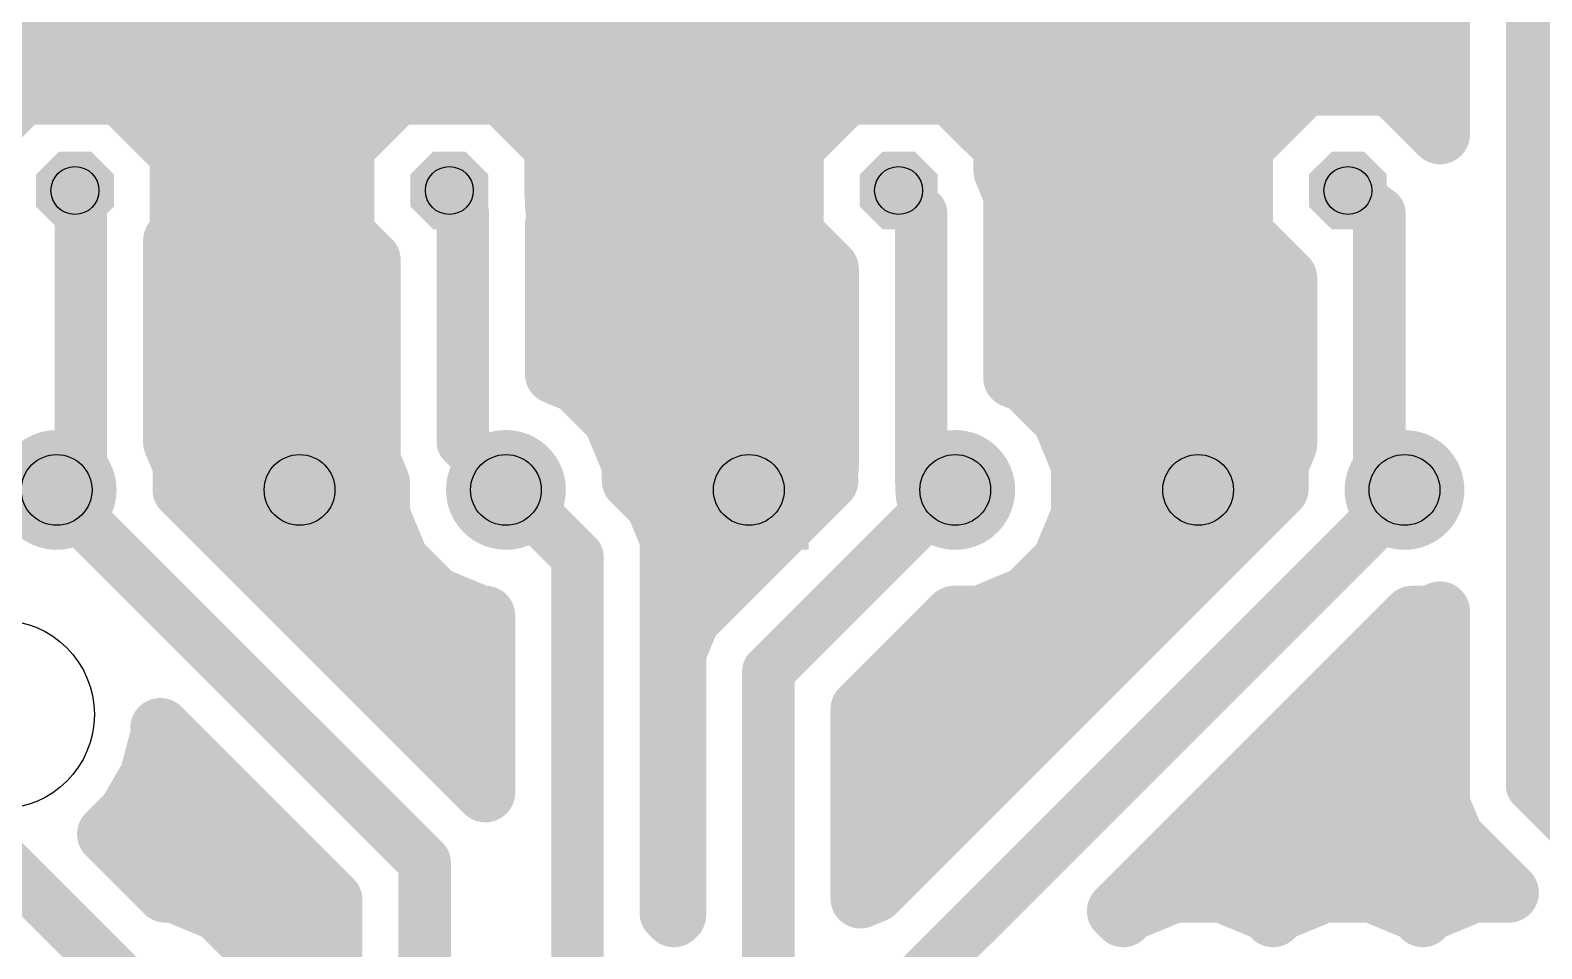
# Model space of a CAD drawing. Extents: x 0 to 108, y 0 to 85.
# Drawn here: x 69.09 to 94.73, y 32.86 to 48.44 of the extents above; entities that cross this region are included whole.
import ezdxf

# ---------------------------------------------------------------- set-up
doc = ezdxf.new("R2010")
doc.units = 0
for name, color, linetype in [('16', 174, 'CONTINUOUS'), ('17', 94, 'CONTINUOUS'), ('20', 178, 'CONTINUOUS'), ('44', 250, 'CONTINUOUS')]:
    doc.layers.add(name, color=color, linetype=linetype)

# ---------------------------------------------------------------- blocks, each defined once
blk = doc.blocks.new('ROUNDP')
at = {"const_width": 0.5}
blk.add_lwpolyline([(0, -0.25, 1), (0, 0.25, 1), (0, -0.25)], format="xyb", dxfattribs=at)
blk = doc.blocks.new('SQUAREP')
blk.add_solid([(-0.5, -0.5), (0.5, -0.5), (-0.5, 0.5), (0.5, 0.5)])
blk = doc.blocks.new('OCTAGONP')
at = {"const_width": 0.5}
blk.add_lwpolyline([(-0.25, -0.1036), (-0.25, 0.1036), (-0.1036, 0.25), (0.1036, 0.25), (0.25, 0.1036), (0.25, -0.1036), (0.1036, -0.25), (-0.1036, -0.25), (-0.25, -0.1036), (-0.25, 0.1036)], dxfattribs=at)

msp = doc.modelspace()

# ---------------------------------------------------------------- linework, layer by layer
at = {"layer": '16'}
for points, const_width in [([(94.5642, 50.5206), (94.5642, 35.6235)], 0.889), ([(93.0021, 49.8736), (93.0021, 46.6724)], 1.016), ([(63.2834, 48.768), (93.0021, 48.768)], 1.016), ([(62.2674, 47.752), (93.0021, 47.752)], 1.016), ([(69.1135, 47.498), (68.072, 46.4565)], 1.016), ([(70.5865, 47.498), (69.1135, 47.498)], 1.016), ([(71.628, 46.4565), (70.5865, 47.498)], 1.016), ([(75.4635, 47.498), (74.422, 46.4565)], 1.016), ([(76.9365, 47.498), (75.4635, 47.498)], 1.016), ([(77.978, 46.4565), (76.9365, 47.498)], 1.016), ([(83.0835, 47.498), (82.042, 46.4565)], 1.016), ([(84.5565, 47.498), (83.0835, 47.498)], 1.016), ([(85.598, 46.4565), (84.5565, 47.498)], 1.016), ([(90.7035, 47.498), (89.662, 46.4565)], 1.016), ([(92.1765, 47.498), (90.7035, 47.498)], 1.016), ([(93.0021, 46.6724), (92.1765, 47.498)], 1.016), ([(68.0085, 47.2821), (70.5993, 47.2821)], 0.889), ([(70.5993, 47.2821), (72.5424, 45.339)], 0.889), ([(72.5424, 45.339), (74.4855, 47.2821)], 0.889), ([(74.4855, 47.2821), (77.0763, 47.2821)], 0.889), ([(77.0763, 47.2821), (79.6671, 44.6913)], 0.889), ([(79.6671, 44.6913), (82.2579, 47.2821)], 0.889), ([(82.2579, 47.2821), (84.8487, 47.2821)], 0.889), ([(84.8487, 47.2821), (88.7349, 43.3959)], 0.889), ([(71.3485, 46.736), (74.7015, 46.736)], 1.016), ([(77.6985, 46.736), (82.3215, 46.736)], 1.016), ([(85.3185, 46.736), (89.9415, 46.736)], 1.016), ([(92.9385, 46.736), (93.0021, 46.736)], 1.016), ([(71.628, 44.9835), (71.628, 46.4565)], 1.016), ([(74.422, 46.4565), (74.422, 44.9835)], 1.016), ([(77.978, 45.6804), (77.978, 46.4565)], 1.016), ([(82.042, 46.4565), (82.042, 44.9835)], 1.016), ([(85.598, 46.0483), (85.598, 46.4565)], 1.016), ([(89.662, 46.4565), (89.662, 44.9835)], 1.016), ([(85.7631, 45.6497), (85.598, 46.0483)], 1.016), ([(69.9516, 45.339), (69.85, 45.72)], 0.889), ([(71.628, 45.72), (74.422, 45.72)], 1.016), ([(76.4286, 45.339), (76.2, 45.72)], 0.889), ([(77.978, 45.72), (82.042, 45.72)], 1.016), ([(77.9907, 45.6497), (77.978, 45.6804)], 1.016), ([(77.9907, 45.4546), (77.9907, 45.6497)], 1.016), ([(84.201, 45.339), (83.82, 45.72)], 0.889), ([(85.734, 45.72), (89.662, 45.72)], 1.016), ([(85.7631, 42.5422), (85.7631, 45.6497)], 1.016), ([(91.9734, 45.339), (91.44, 45.72)], 0.889), ([(78.0194, 45.2616), (77.9907, 45.4546)], 1.016), ([(69.9516, 40.8051), (69.9516, 45.339)], 0.889), ([(72.5424, 45.339), (73.1901, 44.6913)], 0.889), ([(76.4286, 41.4528), (76.4286, 45.339)], 0.889), ([(77.9907, 45.1467), (78.0194, 45.2616)], 1.016), ([(77.9907, 42.6053), (77.9907, 45.1467)], 1.016), ([(84.201, 40.8051), (84.201, 45.339)], 0.889), ([(91.9734, 40.8051), (91.9734, 45.339)], 0.889), ([(71.5137, 44.8692), (71.628, 44.9835)], 1.016), ([(71.5137, 41.4504), (71.5137, 44.8692)], 1.016), ([(74.422, 44.9835), (74.8665, 44.539)], 1.016), ([(82.042, 44.9835), (82.6389, 44.3866)], 1.016), ([(89.662, 44.9835), (90.4113, 44.2342)], 1.016), ([(71.5137, 44.704), (74.7015, 44.704)], 1.016), ([(73.1901, 44.6913), (73.1901, 40.8051)], 0.889), ([(77.9907, 44.704), (82.3215, 44.704)], 1.016), ([(79.6671, 44.6913), (80.9625, 43.3959)], 0.889), ([(85.7631, 44.704), (89.9415, 44.704)], 1.016), ([(74.8665, 44.539), (74.8665, 41.1421)], 1.016), ([(82.6389, 44.3866), (82.6389, 41.0235)], 1.016), ([(90.4113, 44.2342), (90.4113, 41.4142)], 1.016), ([(71.5137, 43.688), (74.8665, 43.688)], 1.016), ([(77.9907, 43.688), (82.6389, 43.688)], 1.016), ([(85.7631, 43.688), (90.4113, 43.688)], 1.016), ([(80.9625, 43.3959), (80.9625, 40.8051)], 0.889), ([(88.7349, 43.3959), (88.7349, 40.8051)], 0.889), ([(71.5137, 42.672), (74.8665, 42.672)], 1.016), ([(77.9907, 42.672), (82.6389, 42.672)], 1.016), ([(78.3686, 42.4488), (77.9907, 42.6053)], 1.016), ([(85.7631, 42.672), (90.4113, 42.672)], 1.016), ([(78.9688, 41.8486), (78.3686, 42.4488)], 1.016), ([(85.9886, 42.4488), (85.7631, 42.5422)], 1.016), ([(86.5888, 41.8486), (85.9886, 42.4488)], 1.016), ([(79.2936, 41.0644), (78.9688, 41.8486)], 1.016), ([(86.9136, 41.0644), (86.5888, 41.8486)], 1.016), ([(71.5137, 41.656), (74.8665, 41.656)], 1.016), ([(79.0485, 41.656), (82.6389, 41.656)], 1.016), ([(86.6685, 41.656), (90.4113, 41.656)], 1.016), ([(71.6736, 41.0644), (71.5137, 41.4504)], 1.016), ([(77.0763, 40.8051), (76.4286, 41.4528)], 0.889), ([(90.4113, 41.4142), (90.2664, 41.0644)], 1.016), ([(71.6736, 40.6445), (71.6736, 41.0644)], 1.016), ([(74.8665, 41.1421), (75.0264, 40.756)], 1.016), ([(79.2936, 40.7969), (79.2936, 41.0644)], 1.016), ([(82.6389, 41.0235), (82.6136, 40.9346)], 1.016), ([(86.9136, 40.2156), (86.9136, 41.0644)], 1.016), ([(90.2664, 41.0644), (90.2664, 40.6595)], 1.016), ([(79.696, 40.3946), (79.2936, 40.7969)], 1.016), ([(82.6297, 40.7952), (80.2859, 38.4515)], 1.016), ([(82.6136, 40.9346), (82.6297, 40.7952)], 1.016), ([(69.9516, 40.8051), (69.54, 40.64)], 0.889), ([(69.9516, 40.1574), (69.54, 40.64)], 0.889), ([(76.8096, 35.5085), (71.6736, 40.6445)], 1.016), ([(71.6781, 40.64), (75.0264, 40.64)], 1.016), ([(73.1901, 40.8051), (73.66, 40.64)], 0.889), ([(75.0264, 40.756), (75.0264, 40.2156)], 1.016), ([(77.0763, 40.8051), (77.16, 40.64)], 0.889), ([(77.724, 40.1574), (77.16, 40.64)], 0.889), ([(79.4505, 40.64), (82.4745, 40.64)], 1.016), ([(80.9625, 40.8051), (81.28, 40.64)], 0.889), ([(90.2664, 40.6595), (83.4143, 33.8074)], 1.016), ([(84.201, 40.8051), (84.78, 40.64)], 0.889), ([(84.201, 40.1574), (84.78, 40.64)], 0.889), ([(86.9136, 40.64), (90.2469, 40.64)], 1.016), ([(88.7349, 40.8051), (88.9, 40.64)], 0.889), ([(91.9734, 40.8051), (92.4, 40.64)], 0.889), ([(91.9734, 40.1574), (92.4, 40.64)], 0.889), ([(79.9338, 39.8204), (79.696, 40.3946)], 1.016), ([(69.9516, 40.1574), (75.7809, 34.3281)], 0.889), ([(75.0264, 40.2156), (75.3512, 39.4314)], 1.016), ([(77.724, 40.1574), (78.3717, 39.5097)], 0.889), ([(84.201, 40.1574), (81.6102, 37.5666)], 0.889), ([(91.9734, 40.1574), (84.201, 32.385)], 0.889), ([(86.5888, 39.4314), (86.9136, 40.2156)], 1.016), ([(79.9338, 33.4658), (79.9338, 39.8204)], 1.016), ([(72.6941, 39.624), (75.2714, 39.624)], 1.016), ([(79.9338, 39.624), (81.4585, 39.624)], 1.016), ([(86.6685, 39.624), (89.2309, 39.624)], 1.016), ([(75.3512, 39.4314), (75.9514, 38.8312)], 1.016), ([(78.3717, 39.5097), (78.3717, 32.385)], 0.889), ([(85.9886, 38.8312), (86.5888, 39.4314)], 1.016), ([(75.9514, 38.8312), (76.7356, 38.5064)], 1.016), ([(85.2044, 38.5064), (85.9886, 38.8312)], 1.016), ([(73.7101, 38.608), (76.4903, 38.608)], 1.016), ([(76.7356, 38.5064), (76.8096, 38.5064)], 1.016), ([(76.8096, 38.5064), (76.8096, 35.5085)], 1.016), ([(79.9338, 38.608), (80.4425, 38.608)], 1.016), ([(83.1723, 36.9196), (84.7591, 38.5064)], 1.016), ([(84.7591, 38.5064), (85.2044, 38.5064)], 1.016), ([(85.4497, 38.608), (88.2149, 38.608)], 1.016), ([(87.5211, 33.496), (92.5315, 38.5064)], 1.016), ([(92.5315, 38.5064), (92.8244, 38.5064)], 1.016), ([(92.8244, 38.5064), (93.0021, 38.58)], 1.016), ([(93.0021, 38.58), (93.0021, 35.3128)], 1.016), ([(80.2859, 38.4515), (80.0481, 37.8773)], 1.016), ([(80.0481, 37.8773), (80.0481, 33.4277)], 1.016), ([(74.7261, 37.592), (76.8096, 37.592)], 1.016), ([(79.9338, 37.592), (80.0481, 37.592)], 1.016), ([(81.6102, 37.5666), (81.6102, 32.385)], 0.889), ([(83.8447, 37.592), (87.1989, 37.592)], 1.016), ([(91.6171, 37.592), (93.0021, 37.592)], 1.016), ([(83.1723, 33.7086), (83.1723, 36.9196)], 1.016), ([(71.1124, 35.781), (71.2976, 36.4722)], 1.016), ([(71.2976, 36.4722), (71.2976, 36.6023)], 1.016), ([(71.2976, 36.6023), (74.2188, 33.6811)], 1.016), ([(71.2976, 36.576), (71.3239, 36.576)], 1.016), ([(75.7421, 36.576), (76.8096, 36.576)], 1.016), ([(79.9338, 36.576), (80.0481, 36.576)], 1.016), ([(83.1723, 36.576), (86.1829, 36.576)], 1.016), ([(90.6011, 36.576), (93.0021, 36.576)], 1.016), ([(70.7546, 35.1614), (71.1124, 35.781)], 1.016), ([(70.9848, 35.56), (72.3399, 35.56)], 1.016), ([(76.7581, 35.56), (76.8096, 35.56)], 1.016), ([(79.9338, 35.56), (80.0481, 35.56)], 1.016), ([(83.1723, 35.56), (85.1669, 35.56)], 1.016), ([(89.5851, 35.56), (93.0021, 35.56)], 1.016), ([(94.5642, 35.6235), (95.8596, 34.3281)], 0.889), ([(70.3933, 34.8001), (70.7546, 35.1614)], 1.016), ([(93.0021, 35.3128), (93.2399, 34.7386)], 1.016), ([(71.386, 33.8074), (70.3933, 34.8001)], 1.016), ([(93.2399, 34.7386), (93.6793, 34.2992)], 1.016), ([(70.6494, 34.544), (73.3559, 34.544)], 1.016), ([(79.9338, 34.544), (80.0481, 34.544)], 1.016), ([(83.1723, 34.544), (84.1509, 34.544)], 1.016), ([(88.5691, 34.544), (93.4346, 34.544)], 1.016), ([(68.0085, 34.3281), (68.6562, 34.3281)], 0.889), ([(68.6562, 34.3281), (70.5993, 32.385)], 0.889), ([(75.7809, 34.3281), (75.7809, 32.385)], 0.889), ([(93.6793, 34.2992), (93.6793, 34.2992)], 1.016), ([(93.6793, 34.2992), (94.1712, 33.8074)], 1.016), ([(71.5292, 33.8074), (71.386, 33.8074)], 1.016), ([(72.2854, 33.4942), (71.5292, 33.8074)], 1.016), ([(74.2188, 33.6811), (74.2188, 32.5433)], 1.016), ([(83.4108, 33.8074), (83.1723, 33.7086)], 1.016), ([(83.4143, 33.8074), (83.4108, 33.8074)], 1.016), ([(88.4908, 33.8074), (87.7346, 33.4942)], 1.016), ([(89.3092, 33.8074), (88.4908, 33.8074)], 1.016), ([(90.0654, 33.4942), (89.3092, 33.8074)], 1.016), ([(91.0308, 33.8074), (90.2746, 33.4942)], 1.016), ([(91.8492, 33.8074), (91.0308, 33.8074)], 1.016), ([(92.6054, 33.4942), (91.8492, 33.8074)], 1.016), ([(93.5708, 33.8074), (92.8146, 33.4942)], 1.016), ([(94.1712, 33.8074), (93.5708, 33.8074)], 1.016), ([(72.2038, 33.528), (74.2188, 33.528)], 1.016), ([(72.8642, 32.9154), (72.2854, 33.4942)], 1.016), ([(79.9338, 33.528), (80.0481, 33.528)], 1.016), ([(80.01, 33.3896), (79.9338, 33.4658)], 1.016), ([(80.0481, 33.4277), (80.01, 33.3896)], 1.016), ([(87.5254, 33.4942), (87.5211, 33.496)], 1.016), ([(87.63, 33.3896), (87.5254, 33.4942)], 1.016), ([(87.5531, 33.528), (87.8162, 33.528)], 1.016), ([(87.7346, 33.4942), (87.63, 33.3896)], 1.016), ([(89.9838, 33.528), (90.3562, 33.528)], 1.016), ([(90.17, 33.3896), (90.0654, 33.4942)], 1.016), ([(90.2746, 33.4942), (90.17, 33.3896)], 1.016), ([(92.5238, 33.528), (92.8962, 33.528)], 1.016), ([(92.71, 33.3896), (92.6054, 33.4942)], 1.016), ([(92.8146, 33.4942), (92.71, 33.3896)], 1.016), ([(73.1774, 32.1592), (72.8642, 32.9154)], 1.016), ([(73.0313, 32.512), (74.2124, 32.512)], 1.016), ([(74.2188, 32.5433), (74.1882, 32.394)], 1.016), ([(74.1882, 32.394), (74.2046, 32.309)], 1.016)]:
    msp.add_lwpolyline(points, dxfattribs=dict(at, const_width=const_width))
for points, const_width in [([(93.0021, 48.514, 1), (93.0021, 49.022)], 0.508), ([(93.0021, 47.498, 1), (93.0021, 48.006)], 0.508), ([(69.1135, 47.752, 1), (69.1135, 47.244)], 0.508), ([(69.2931, 47.3184, 1), (68.9339, 47.6776)], 0.508), ([(70.7661, 47.6776, 1), (70.4069, 47.3184)], 0.508), ([(70.5865, 47.244, 1), (70.5865, 47.752)], 0.508), ([(75.4635, 47.752, 1), (75.4635, 47.244)], 0.508), ([(75.6431, 47.3184, 1), (75.2839, 47.6776)], 0.508), ([(77.1161, 47.6776, 1), (76.7569, 47.3184)], 0.508), ([(76.9365, 47.244, 1), (76.9365, 47.752)], 0.508), ([(83.0835, 47.752, 1), (83.0835, 47.244)], 0.508), ([(83.2631, 47.3184, 1), (82.9039, 47.6776)], 0.508), ([(84.7361, 47.6776, 1), (84.3769, 47.3184)], 0.508), ([(84.5565, 47.244, 1), (84.5565, 47.752)], 0.508), ([(90.7035, 47.752, 1), (90.7035, 47.244)], 0.508), ([(90.8831, 47.3184, 1), (90.5239, 47.6776)], 0.508), ([(92.3561, 47.6776, 1), (91.9969, 47.3184)], 0.508), ([(92.1765, 47.244, 1), (92.1765, 47.752)], 0.508), ([(70.7565, 47.4393, 1), (70.4421, 47.1249)], 0.4445), ([(70.5993, 47.0598, 1), (70.5993, 47.5044)], 0.4445), ([(74.4855, 47.5044, 1), (74.4855, 47.0598)], 0.4445), ([(74.6427, 47.1249, 1), (74.3283, 47.4393)], 0.4445), ([(77.2335, 47.4393, 1), (76.9191, 47.1249)], 0.4445), ([(77.0763, 47.0598, 1), (77.0763, 47.5044)], 0.4445), ([(82.2579, 47.5044, 1), (82.2579, 47.0598)], 0.4445), ([(82.4151, 47.1249, 1), (82.1007, 47.4393)], 0.4445), ([(85.0059, 47.4393, 1), (84.6915, 47.1249)], 0.4445), ([(84.8487, 47.0598, 1), (84.8487, 47.5044)], 0.4445), ([(71.3485, 46.99, 1), (71.3485, 46.482)], 0.508), ([(74.7015, 46.482, 1), (74.7015, 46.99)], 0.508), ([(77.6985, 46.99, 1), (77.6985, 46.482)], 0.508), ([(82.3215, 46.482, 1), (82.3215, 46.99)], 0.508), ([(85.3185, 46.99, 1), (85.3185, 46.482)], 0.508), ([(89.9415, 46.482, 1), (89.9415, 46.99)], 0.508), ([(92.9385, 46.99, 1), (92.9385, 46.482)], 0.508), ([(93.0021, 46.482, 1), (93.0021, 46.99)], 0.508), ([(71.882, 46.4565, 1), (71.374, 46.4565)], 0.508), ([(74.676, 46.4565, 1), (74.168, 46.4565)], 0.508), ([(78.232, 46.4565, 1), (77.724, 46.4565)], 0.508), ([(82.296, 46.4565, 1), (81.788, 46.4565)], 0.508), ([(85.852, 46.4565, 1), (85.344, 46.4565)], 0.508), ([(89.916, 46.4565, 1), (89.408, 46.4565)], 0.508), ([(92.7481, 46.6724, 1), (93.2561, 46.6724)], 0.508), ([(92.8225, 46.4928, 1), (93.1817, 46.852)], 0.508), ([(71.4484, 46.2769, 1), (71.8076, 46.6361)], 0.508), ([(74.2424, 46.6361, 1), (74.6016, 46.2769)], 0.508), ([(77.7984, 46.2769, 1), (78.1576, 46.6361)], 0.508), ([(81.8624, 46.6361, 1), (82.2216, 46.2769)], 0.508), ([(85.4184, 46.2769, 1), (85.7776, 46.6361)], 0.508), ([(89.4824, 46.6361, 1), (89.8416, 46.2769)], 0.508), ([(85.8327, 46.1455, 1), (85.3633, 45.9511)], 0.508), ([(70.0647, 45.7773, 1), (69.6353, 45.6627)], 0.4445), ([(71.628, 45.974, 1), (71.628, 45.466)], 0.508), ([(74.422, 45.466, 1), (74.422, 45.974)], 0.508), ([(76.3906, 45.8343, 1), (76.0094, 45.6057)], 0.4445), ([(77.978, 45.974, 1), (77.978, 45.466)], 0.508), ([(78.2127, 45.7776, 1), (77.7433, 45.5832)], 0.508), ([(78.2447, 45.6497, 1), (77.7367, 45.6497)], 0.508), ([(82.042, 45.466, 1), (82.042, 45.974)], 0.508), ([(83.9772, 45.8772, 1), (83.6628, 45.5628)], 0.4445), ([(85.344, 46.0483, 1), (85.852, 46.0483)], 0.508), ([(85.734, 45.974, 1), (85.734, 45.466)], 0.508), ([(86.0171, 45.6497, 1), (85.5091, 45.6497)], 0.508), ([(89.662, 45.466, 1), (89.662, 45.974)], 0.508), ([(91.5692, 45.9009, 1), (91.3108, 45.5391)], 0.4445), ([(77.724, 45.6804, 1), (78.232, 45.6804)], 0.508), ([(78.2419, 45.492, 1), (77.7395, 45.4172)], 0.508), ([(77.756, 45.5525, 1), (78.2254, 45.7469)], 0.508), ([(85.5284, 45.5525, 1), (85.9978, 45.7469)], 0.508), ([(70.1739, 45.339, 1), (69.7293, 45.339)], 0.4445), ([(72.6996, 45.4962, 1), (72.3852, 45.1818)], 0.4445), ([(72.3852, 45.4962, 1), (72.6996, 45.1818)], 0.4445), ([(72.3852, 45.1818, 1), (72.6996, 45.4962)], 0.4445), ([(76.6509, 45.339, 1), (76.2064, 45.339)], 0.4445), ([(76.238, 45.2247, 1), (76.6192, 45.4533)], 0.4445), ([(77.7367, 45.4546, 1), (78.2447, 45.4546)], 0.508), ([(78.2447, 45.1467, 1), (77.7367, 45.1467)], 0.508), ([(78.2658, 45.2, 1), (77.773, 45.3232)], 0.508), ([(84.4233, 45.339, 1), (83.9788, 45.339)], 0.4445), ([(84.0438, 45.1818, 1), (84.3582, 45.4962)], 0.4445), ([(92.1957, 45.339, 1), (91.7511, 45.339)], 0.4445), ([(91.8442, 45.1581, 1), (92.1026, 45.5199)], 0.4445), ([(69.7369, 45.2817, 1), (70.1663, 45.3963)], 0.4445), ([(71.7677, 44.8692, 1), (71.2597, 44.8692)], 0.508), ([(71.8076, 44.8039, 1), (71.4484, 45.1631)], 0.508), ([(74.6016, 45.1631, 1), (74.2424, 44.8039)], 0.508), ([(77.7443, 45.2083, 1), (78.2371, 45.0851)], 0.508), ([(77.7682, 45.2242, 1), (78.2707, 45.299)], 0.508), ([(82.2216, 45.1631, 1), (81.8624, 44.8039)], 0.508), ([(89.8416, 45.1631, 1), (89.4824, 44.8039)], 0.508), ([(71.3341, 45.0488, 1), (71.6933, 44.6896)], 0.508), ([(71.5137, 44.958, 1), (71.5137, 44.45)], 0.508), ([(71.374, 44.9835, 1), (71.882, 44.9835)], 0.508), ([(73.4124, 44.6913, 1), (72.9678, 44.6913)], 0.4445), ([(74.168, 44.9835, 1), (74.676, 44.9835)], 0.508), ([(74.7015, 44.45, 1), (74.7015, 44.958)], 0.508), ([(77.9907, 44.958, 1), (77.9907, 44.45)], 0.508), ([(79.8243, 44.8485, 1), (79.5099, 44.5341)], 0.4445), ([(81.788, 44.9835, 1), (82.296, 44.9835)], 0.508), ([(82.3215, 44.45, 1), (82.3215, 44.958)], 0.508), ([(85.7631, 44.958, 1), (85.7631, 44.45)], 0.508), ([(89.408, 44.9835, 1), (89.916, 44.9835)], 0.508), ([(89.9415, 44.45, 1), (89.9415, 44.958)], 0.508), ([(73.0329, 44.5341, 1), (73.3473, 44.8485)], 0.4445), ([(75.1205, 44.539, 1), (74.6125, 44.539)], 0.508), ([(74.6869, 44.3594, 1), (75.0461, 44.7186)], 0.508), ([(79.5099, 44.8485, 1), (79.8243, 44.5341)], 0.4445), ([(79.5099, 44.5341, 1), (79.8243, 44.8485)], 0.4445), ([(82.8929, 44.3866, 1), (82.3849, 44.3866)], 0.508), ([(82.4593, 44.207, 1), (82.8185, 44.5662)], 0.508), ([(90.6653, 44.2342, 1), (90.1573, 44.2342)], 0.508), ([(90.2317, 44.0546, 1), (90.5909, 44.4138)], 0.508), ([(71.5137, 43.942, 1), (71.5137, 43.434)], 0.508), ([(74.8665, 43.434, 1), (74.8665, 43.942)], 0.508), ([(77.9907, 43.942, 1), (77.9907, 43.434)], 0.508), ([(82.6389, 43.434, 1), (82.6389, 43.942)], 0.508), ([(85.7631, 43.942, 1), (85.7631, 43.434)], 0.508), ([(90.4113, 43.434, 1), (90.4113, 43.942)], 0.508), ([(81.1848, 43.3959, 1), (80.7403, 43.3959)], 0.4445), ([(88.9572, 43.3959, 1), (88.5127, 43.3959)], 0.4445), ([(80.8053, 43.2387, 1), (81.1197, 43.5531)], 0.4445), ([(88.5777, 43.2387, 1), (88.8921, 43.5531)], 0.4445), ([(71.5137, 42.926, 1), (71.5137, 42.418)], 0.508), ([(74.8665, 42.418, 1), (74.8665, 42.926)], 0.508), ([(77.9907, 42.926, 1), (77.9907, 42.418)], 0.508), ([(78.0879, 42.84, 1), (77.8935, 42.3706)], 0.508), ([(82.6389, 42.418, 1), (82.6389, 42.926)], 0.508), ([(85.7631, 42.926, 1), (85.7631, 42.418)], 0.508), ([(90.4113, 42.418, 1), (90.4113, 42.926)], 0.508), ([(77.7367, 42.6053, 1), (78.2447, 42.6053)], 0.508), ([(78.5482, 42.6284, 1), (78.189, 42.2692)], 0.508), ([(78.2714, 42.2141, 1), (78.4658, 42.6834)], 0.508), ([(85.8603, 42.7768, 1), (85.6659, 42.3075)], 0.508), ([(86.1682, 42.6284, 1), (85.809, 42.2692)], 0.508), ([(85.8914, 42.2141, 1), (86.0858, 42.6834)], 0.508), ([(85.5091, 42.5422, 1), (86.0171, 42.5422)], 0.508), ([(79.2034, 41.9458, 1), (78.7341, 41.7514)], 0.508), ([(86.8234, 41.9458, 1), (86.3541, 41.7514)], 0.508), ([(71.5137, 41.91, 1), (71.5137, 41.402)], 0.508), ([(74.8665, 41.402, 1), (74.8665, 41.91)], 0.508), ([(78.7892, 41.669, 1), (79.1484, 42.0282)], 0.508), ([(79.0485, 41.91, 1), (79.0485, 41.402)], 0.508), ([(82.6389, 41.402, 1), (82.6389, 41.91)], 0.508), ([(86.4092, 41.669, 1), (86.7684, 42.0282)], 0.508), ([(86.6685, 41.91, 1), (86.6685, 41.402)], 0.508), ([(90.4113, 41.402, 1), (90.4113, 41.91)], 0.508), ([(71.7484, 41.5476, 1), (71.279, 41.3532)], 0.508), ([(76.5858, 41.61, 1), (76.2714, 41.2956)], 0.4445), ([(90.646, 41.317, 1), (90.1766, 41.5114)], 0.508), ([(71.2597, 41.4504, 1), (71.7677, 41.4504)], 0.508), ([(71.9276, 41.0644, 1), (71.4196, 41.0644)], 0.508), ([(75.1012, 41.2393, 1), (74.6318, 41.0449)], 0.508), ([(76.2064, 41.4528, 1), (76.6509, 41.4528)], 0.4445), ([(79.5476, 41.0644, 1), (79.0396, 41.0644)], 0.508), ([(82.8832, 40.9538, 1), (82.3946, 41.0931)], 0.508), ([(87.1676, 41.0644, 1), (86.6596, 41.0644)], 0.508), ([(90.5204, 41.0644, 1), (90.0124, 41.0644)], 0.508), ([(90.1573, 41.4142, 1), (90.6653, 41.4142)], 0.508), ([(71.4389, 40.9672, 1), (71.9083, 41.1616)], 0.508), ([(74.6125, 41.1421, 1), (75.1205, 41.1421)], 0.508), ([(79.4732, 40.9765, 1), (79.114, 40.6173)], 0.508), ([(79.0589, 40.9672, 1), (79.5283, 41.1616)], 0.508), ([(82.8659, 40.9638, 1), (82.3613, 40.9055)], 0.508), ([(82.3849, 41.0235, 1), (82.8929, 41.0235)], 0.508), ([(82.8093, 40.6156, 1), (82.4501, 40.9748)], 0.508), ([(86.6789, 40.9672, 1), (87.1483, 41.1616)], 0.508), ([(90.0317, 41.1616, 1), (90.5011, 40.9672)], 0.508), ([(69.7091, 40.7842, 1), (69.3709, 40.4958)], 0.4445), ([(69.4573, 40.8463, 1), (69.6227, 40.4337)], 0.4445), ([(69.7293, 40.8051, 1), (70.1739, 40.8051)], 0.4445), ([(70.0343, 40.5988, 1), (69.8689, 41.0114)], 0.4445), ([(71.8532, 40.8241, 1), (71.494, 40.4649)], 0.508), ([(71.6781, 40.894, 1), (71.6781, 40.386)], 0.508), ([(72.9678, 40.8051, 1), (73.4124, 40.8051)], 0.4445), ([(73.2638, 41.0148, 1), (73.1164, 40.5954)], 0.4445), ([(73.5863, 40.4303, 1), (73.7337, 40.8497)], 0.4445), ([(75.2804, 40.756, 1), (74.7724, 40.756)], 0.508), ([(74.7917, 40.6588, 1), (75.2611, 40.8532)], 0.508), ([(75.0264, 40.386, 1), (75.0264, 40.894)], 0.508), ([(77.2745, 40.9056, 1), (76.8781, 40.7046)], 0.4445), ([(76.9191, 40.6479, 1), (77.2335, 40.9623)], 0.4445), ([(77.3045, 40.8089, 1), (77.0155, 40.4711)], 0.4445), ([(79.0396, 40.7969, 1), (79.5476, 40.7969)], 0.508), ([(79.4505, 40.894, 1), (79.4505, 40.386)], 0.508), ([(81.065, 41.0023, 1), (80.86, 40.6079)], 0.4445), ([(80.7403, 40.8051, 1), (81.1848, 40.8051)], 0.4445), ([(81.1775, 40.4428, 1), (81.3825, 40.8372)], 0.4445), ([(82.3693, 41.0043, 1), (82.8578, 40.865)], 0.508), ([(82.3773, 40.7661, 1), (82.882, 40.8243)], 0.508), ([(82.4745, 40.386, 1), (82.4745, 40.894)], 0.508), ([(84.2619, 41.0188, 1), (84.1401, 40.5914)], 0.4445), ([(83.9788, 40.8051, 1), (84.4233, 40.8051)], 0.4445), ([(84.9223, 40.4693, 1), (84.6377, 40.8107)], 0.4445), ([(84.7191, 40.4263, 1), (84.8409, 40.8537)], 0.4445), ([(86.9136, 40.894, 1), (86.9136, 40.386)], 0.508), ([(88.8921, 40.9623, 1), (88.5777, 40.6479)], 0.4445), ([(88.5127, 40.8051, 1), (88.9572, 40.8051)], 0.4445), ([(88.7428, 40.4828, 1), (89.0572, 40.7972)], 0.4445), ([(90.446, 40.4799, 1), (90.0868, 40.8391)], 0.508), ([(90.2469, 40.386, 1), (90.2469, 40.894)], 0.508), ([(91.7511, 40.8051, 1), (92.1957, 40.8051)], 0.4445), ([(92.0536, 41.0124, 1), (91.8932, 40.5978)], 0.4445), ([(92.5665, 40.4928, 1), (92.2335, 40.7872)], 0.4445), ([(92.3198, 40.4327, 1), (92.4802, 40.8473)], 0.4445), ([(71.4196, 40.6445, 1), (71.9276, 40.6445)], 0.508), ([(76.9618, 40.5395, 1), (77.3582, 40.7405)], 0.4445), ([(79.9306, 40.4918, 1), (79.4613, 40.2974)], 0.508), ([(79.5164, 40.215, 1), (79.8756, 40.5742)], 0.508), ([(90.0124, 40.6595, 1), (90.5204, 40.6595)], 0.508), ([(70.1088, 40.3146, 1), (69.7944, 40.0002)], 0.4445), ([(69.7825, 40.0132, 1), (70.1207, 40.3016)], 0.4445), ([(75.2611, 40.3128, 1), (74.7917, 40.1184)], 0.508), ([(77.8812, 40.3146, 1), (77.5668, 40.0002)], 0.4445), ([(77.5795, 39.9885, 1), (77.8685, 40.3263)], 0.4445), ([(84.0587, 40.3281, 1), (84.3433, 39.9867)], 0.4445), ([(84.3582, 40.0002, 1), (84.0438, 40.3146)], 0.4445), ([(87.1483, 40.1184, 1), (86.6789, 40.3128)], 0.508), ([(91.8069, 40.3046, 1), (92.1399, 40.0102)], 0.4445), ([(92.1306, 40.0002, 1), (91.8162, 40.3146)], 0.4445), ([(74.7724, 40.2156, 1), (75.2804, 40.2156)], 0.508), ([(80.1878, 39.8204, 1), (79.6798, 39.8204)], 0.508), ([(86.6596, 40.2156, 1), (87.1676, 40.2156)], 0.508), ([(72.6941, 39.878, 1), (72.6941, 39.37)], 0.508), ([(75.2714, 39.37, 1), (75.2714, 39.878)], 0.508), ([(79.9338, 39.878, 1), (79.9338, 39.37)], 0.508), ([(79.6991, 39.7232, 1), (80.1685, 39.9176)], 0.508), ([(81.4585, 39.37, 1), (81.4585, 39.878)], 0.508), ([(86.6685, 39.878, 1), (86.6685, 39.37)], 0.508), ([(89.2309, 39.37, 1), (89.2309, 39.878)], 0.508), ([(75.5308, 39.611, 1), (75.1716, 39.2518)], 0.508), ([(75.1166, 39.3342, 1), (75.5859, 39.5286)], 0.508), ([(78.594, 39.5097, 1), (78.1495, 39.5097)], 0.4445), ([(78.2145, 39.3525, 1), (78.5289, 39.6669)], 0.4445), ([(86.3541, 39.5286, 1), (86.8234, 39.3342)], 0.508), ([(86.7684, 39.2518, 1), (86.4092, 39.611)], 0.508), ([(76.0486, 39.0659, 1), (75.8542, 38.5966)], 0.508), ([(75.7718, 38.6516, 1), (76.131, 39.0108)], 0.508), ([(85.809, 39.0108, 1), (86.1682, 38.6516)], 0.508), ([(86.0858, 38.5966, 1), (85.8914, 39.0659)], 0.508), ([(73.7101, 38.862, 1), (73.7101, 38.354)], 0.508), ([(76.7356, 38.7604, 1), (76.7356, 38.2524)], 0.508), ([(76.4903, 38.354, 1), (76.4903, 38.862)], 0.508), ([(77.0636, 38.5064, 1), (76.5556, 38.5064)], 0.508), ([(76.6384, 38.2717, 1), (76.8328, 38.7411)], 0.508), ([(76.8096, 38.2524, 1), (76.8096, 38.7604)], 0.508), ([(79.9338, 38.862, 1), (79.9338, 38.354)], 0.508), ([(80.4425, 38.354, 1), (80.4425, 38.862)], 0.508), ([(84.7591, 38.7604, 1), (84.7591, 38.2524)], 0.508), ([(84.9387, 38.3268, 1), (84.5795, 38.686)], 0.508), ([(85.1072, 38.7411, 1), (85.3016, 38.2717)], 0.508), ([(85.4497, 38.862, 1), (85.4497, 38.354)], 0.508), ([(85.2044, 38.2524, 1), (85.2044, 38.7604)], 0.508), ([(88.2149, 38.354, 1), (88.2149, 38.862)], 0.508), ([(92.5315, 38.7604, 1), (92.5315, 38.2524)], 0.508), ([(92.7111, 38.3268, 1), (92.3519, 38.686)], 0.508), ([(92.7272, 38.7411, 1), (92.9216, 38.2717)], 0.508), ([(93.2561, 38.58, 1), (92.7481, 38.58)], 0.508), ([(92.8244, 38.2524, 1), (92.8244, 38.7604)], 0.508), ([(93.0993, 38.3453, 1), (92.9049, 38.8147)], 0.508), ([(80.1063, 38.6311, 1), (80.4655, 38.2719)], 0.508), ([(80.5206, 38.3543, 1), (80.0513, 38.5487)], 0.508), ([(80.3021, 37.8773, 1), (79.7941, 37.8773)], 0.508), ([(79.8134, 37.9745, 1), (80.2828, 37.7801)], 0.508), ([(74.7261, 37.846, 1), (74.7261, 37.338)], 0.508), ([(76.8096, 37.338, 1), (76.8096, 37.846)], 0.508), ([(79.9338, 37.846, 1), (79.9338, 37.338)], 0.508), ([(80.0481, 37.338, 1), (80.0481, 37.846)], 0.508), ([(81.453, 37.7238, 1), (81.7674, 37.4094)], 0.4445), ([(81.8325, 37.5666, 1), (81.388, 37.5666)], 0.4445), ([(83.8447, 37.846, 1), (83.8447, 37.338)], 0.508), ([(87.1989, 37.338, 1), (87.1989, 37.846)], 0.508), ([(91.6171, 37.846, 1), (91.6171, 37.338)], 0.508), ([(93.0021, 37.338, 1), (93.0021, 37.846)], 0.508), ([(83.4263, 36.9196, 1), (82.9183, 36.9196)], 0.508), ([(82.9927, 37.0992, 1), (83.3519, 36.74)], 0.508), ([(71.5516, 36.6023, 1), (71.0436, 36.6023)], 0.508), ([(71.4772, 36.7819, 1), (71.118, 36.4227)], 0.508), ([(71.2976, 36.83, 1), (71.2976, 36.322)], 0.508), ([(71.5429, 36.4065, 1), (71.0523, 36.538)], 0.508), ([(71.3239, 36.322, 1), (71.3239, 36.83)], 0.508), ([(75.7421, 36.83, 1), (75.7421, 36.322)], 0.508), ([(76.8096, 36.322, 1), (76.8096, 36.83)], 0.508), ([(79.9338, 36.83, 1), (79.9338, 36.322)], 0.508), ([(80.0481, 36.322, 1), (80.0481, 36.83)], 0.508), ([(83.1723, 36.83, 1), (83.1723, 36.322)], 0.508), ([(86.1829, 36.322, 1), (86.1829, 36.83)], 0.508), ([(90.6011, 36.83, 1), (90.6011, 36.322)], 0.508), ([(93.0021, 36.322, 1), (93.0021, 36.83)], 0.508), ([(71.0436, 36.4722, 1), (71.5516, 36.4722)], 0.508), ([(71.3324, 35.654, 1), (70.8924, 35.908)], 0.508), ([(70.9848, 35.814, 1), (70.9848, 35.306)], 0.508), ([(70.8671, 35.8468, 1), (71.3577, 35.7153)], 0.508), ([(72.3399, 35.306, 1), (72.3399, 35.814)], 0.508), ([(76.7581, 35.814, 1), (76.7581, 35.306)], 0.508), ([(76.63, 35.3289, 1), (76.9892, 35.6881)], 0.508), ([(76.8096, 35.306, 1), (76.8096, 35.814)], 0.508), ([(79.9338, 35.814, 1), (79.9338, 35.306)], 0.508), ([(80.0481, 35.306, 1), (80.0481, 35.814)], 0.508), ([(83.1723, 35.814, 1), (83.1723, 35.306)], 0.508), ([(85.1669, 35.306, 1), (85.1669, 35.814)], 0.508), ([(89.5851, 35.814, 1), (89.5851, 35.306)], 0.508), ([(93.0021, 35.306, 1), (93.0021, 35.814)], 0.508), ([(94.7214, 35.7807, 1), (94.407, 35.4663)], 0.4445), ([(70.9342, 34.9817, 1), (70.575, 35.341)], 0.508), ([(76.5556, 35.5085, 1), (77.0636, 35.5085)], 0.508), ([(93.2368, 35.41, 1), (92.7674, 35.2156)], 0.508), ([(94.3419, 35.6235, 1), (94.7865, 35.6235)], 0.4445), ([(70.5346, 35.2884, 1), (70.9746, 35.0344)], 0.508), ([(92.7481, 35.3128, 1), (93.2561, 35.3128)], 0.508), ([(70.573, 34.9797, 1), (70.2137, 34.6205)], 0.508), ([(70.2137, 34.9797, 1), (70.573, 34.6205)], 0.508), ([(93.4195, 34.9182, 1), (93.0603, 34.559)], 0.508), ([(70.6494, 34.798, 1), (70.6494, 34.29)], 0.508), ([(73.3559, 34.29, 1), (73.3559, 34.798)], 0.508), ([(79.9338, 34.798, 1), (79.9338, 34.29)], 0.508), ([(80.0481, 34.29, 1), (80.0481, 34.798)], 0.508), ([(83.1723, 34.798, 1), (83.1723, 34.29)], 0.508), ([(84.1509, 34.29, 1), (84.1509, 34.798)], 0.508), ([(88.5691, 34.798, 1), (88.5691, 34.29)], 0.508), ([(93.0053, 34.6414, 1), (93.4746, 34.8358)], 0.508), ([(93.4346, 34.29, 1), (93.4346, 34.798)], 0.508), ([(68.6562, 34.1058, 1), (68.6562, 34.5504)], 0.4445), ([(76.0032, 34.3281, 1), (75.5587, 34.3281)], 0.4445), ([(75.6237, 34.1709, 1), (75.9381, 34.4853)], 0.4445), ([(93.6793, 34.5532, 1), (93.6793, 34.0452)], 0.508), ([(93.8589, 34.4788, 1), (93.4997, 34.1196)], 0.508), ([(93.4997, 34.1196, 1), (93.8589, 34.4788)], 0.508), ([(93.6793, 34.0452, 1), (93.6793, 34.5532)], 0.508), ([(71.386, 34.0614, 1), (71.386, 33.5534)], 0.508), ([(71.2064, 33.6278, 1), (71.5656, 33.987)], 0.508), ([(71.6264, 34.0421, 1), (71.432, 33.5727)], 0.508), ([(71.5292, 33.5534, 1), (71.5292, 34.0614)], 0.508), ([(74.4728, 33.6811, 1), (73.9648, 33.6811)], 0.508), ([(74.0392, 33.5015, 1), (74.3984, 33.8607)], 0.508), ([(83.0751, 33.9433, 1), (83.2695, 33.474)], 0.508), ([(83.4108, 34.0614, 1), (83.4108, 33.5534)], 0.508), ([(83.2347, 33.987, 1), (83.5939, 33.6278)], 0.508), ([(83.508, 33.5727, 1), (83.3136, 34.0421)], 0.508), ([(83.4143, 33.5534, 1), (83.4143, 34.0614)], 0.508), ([(88.4908, 34.0614, 1), (88.4908, 33.5534)], 0.508), ([(88.588, 33.5727, 1), (88.3936, 34.0421)], 0.508), ([(89.4064, 34.0421, 1), (89.212, 33.5727)], 0.508), ([(89.3092, 33.5534, 1), (89.3092, 34.0614)], 0.508), ([(91.0308, 34.0614, 1), (91.0308, 33.5534)], 0.508), ([(91.128, 33.5727, 1), (90.9336, 34.0421)], 0.508), ([(91.9464, 34.0421, 1), (91.752, 33.5727)], 0.508), ([(91.8492, 33.5534, 1), (91.8492, 34.0614)], 0.508), ([(93.5708, 34.0614, 1), (93.5708, 33.5534)], 0.508), ([(93.668, 33.5727, 1), (93.4736, 34.0421)], 0.508), ([(93.9916, 33.6278, 1), (94.3508, 33.987)], 0.508), ([(94.1712, 33.5534, 1), (94.1712, 34.0614)], 0.508), ([(72.2038, 33.782, 1), (72.2038, 33.274)], 0.508), ([(72.465, 33.6738, 1), (72.1058, 33.3146)], 0.508), ([(72.1882, 33.2595, 1), (72.3826, 33.7288)], 0.508), ([(74.2188, 33.274, 1), (74.2188, 33.782)], 0.508), ([(79.9338, 33.782, 1), (79.9338, 33.274)], 0.508), ([(80.1134, 33.6454, 1), (79.7542, 33.2862)], 0.508), ([(80.2277, 33.2481, 1), (79.8685, 33.6073)], 0.508), ([(80.0481, 33.274, 1), (80.0481, 33.782)], 0.508), ([(82.9183, 33.7086, 1), (83.4263, 33.7086)], 0.508), ([(87.6182, 33.7307, 1), (87.424, 33.2613)], 0.508), ([(87.3415, 33.6756, 1), (87.7007, 33.3164)], 0.508), ([(87.705, 33.6738, 1), (87.3458, 33.3146)], 0.508), ([(87.5531, 33.782, 1), (87.5531, 33.274)], 0.508), ([(87.4283, 33.2595, 1), (87.6226, 33.7289)], 0.508), ([(87.6374, 33.7288, 1), (87.8318, 33.2595)], 0.508), ([(87.9142, 33.3146, 1), (87.555, 33.6738)], 0.508), ([(87.8162, 33.274, 1), (87.8162, 33.782)], 0.508), ([(89.9838, 33.782, 1), (89.9838, 33.274)], 0.508), ([(90.245, 33.6738, 1), (89.8858, 33.3146)], 0.508), ([(89.9682, 33.2595, 1), (90.1626, 33.7288)], 0.508), ([(90.1774, 33.7288, 1), (90.3718, 33.2595)], 0.508), ([(90.4542, 33.3146, 1), (90.095, 33.6738)], 0.508), ([(90.3562, 33.274, 1), (90.3562, 33.782)], 0.508), ([(92.5238, 33.782, 1), (92.5238, 33.274)], 0.508), ([(92.785, 33.6738, 1), (92.4258, 33.3146)], 0.508), ([(92.5082, 33.2595, 1), (92.7026, 33.7288)], 0.508), ([(92.7174, 33.7288, 1), (92.9118, 33.2595)], 0.508), ([(92.9942, 33.3146, 1), (92.635, 33.6738)], 0.508), ([(92.8962, 33.274, 1), (92.8962, 33.782)], 0.508), ([(79.6798, 33.4658, 1), (80.1878, 33.4658)], 0.508), ([(79.8304, 33.5692, 1), (80.1896, 33.21)], 0.508), ([(79.7941, 33.4277, 1), (80.3021, 33.4277)], 0.508), ([(79.8304, 33.21, 1), (80.1896, 33.5692)], 0.508), ([(87.4504, 33.5692, 1), (87.8096, 33.21)], 0.508), ([(87.4504, 33.21, 1), (87.8096, 33.5692)], 0.508), ([(89.9904, 33.5692, 1), (90.3496, 33.21)], 0.508), ([(89.9904, 33.21, 1), (90.3496, 33.5692)], 0.508), ([(92.5304, 33.5692, 1), (92.8896, 33.21)], 0.508), ([(92.5304, 33.21, 1), (92.8896, 33.5692)], 0.508), ([(73.0988, 33.0126, 1), (72.6295, 32.8182)], 0.508), ([(72.6846, 32.7358, 1), (73.0438, 33.095)], 0.508), ([(73.0313, 32.766, 1), (73.0313, 32.258)], 0.508), ([(74.4376, 32.4422, 1), (73.9388, 32.3459)], 0.508), ([(74.4676, 32.4924, 1), (73.97, 32.5943)], 0.508), ([(74.2124, 32.258, 1), (74.2124, 32.766)], 0.508)]:
    msp.add_lwpolyline(points, format="xyb", dxfattribs=dict(at, const_width=const_width))
at = {"layer": '20'}
msp.add_circle((68.58, 36.83), 1.6, dxfattribs=at)
at = {"layer": '44'}
for centre, radius in [((69.85, 45.72), 0.4064), ((76.2, 45.72), 0.4064), ((83.82, 45.72), 0.4064), ((91.44, 45.72), 0.4064), ((69.54, 40.64), 0.6), ((73.66, 40.64), 0.6), ((77.16, 40.64), 0.6), ((81.28, 40.64), 0.6), ((84.78, 40.64), 0.6), ((88.9, 40.64), 0.6), ((92.4, 40.64), 0.6)]:
    msp.add_circle(centre, radius, dxfattribs=at)

# ---------------------------------------------------------------- block references
at = {"layer": '17', "xscale": 1.3208, "yscale": 1.3208, "rotation": 270}
for p in [(69.85, 45.72), (76.2, 45.72), (83.82, 45.72), (91.44, 45.72)]:
    msp.add_blockref('OCTAGONP', p, dxfattribs=at)
at = {"layer": '17', "xscale": 2.032, "yscale": 2.032}
for name, p in [('ROUNDP', (69.54, 40.64)), ('SQUAREP', (73.66, 40.64)), ('ROUNDP', (77.16, 40.64)), ('SQUAREP', (81.28, 40.64)), ('ROUNDP', (84.78, 40.64)), ('SQUAREP', (88.9, 40.64)), ('ROUNDP', (92.4, 40.64))]:
    msp.add_blockref(name, p, dxfattribs=at)

doc.saveas('drawing.dxf')
